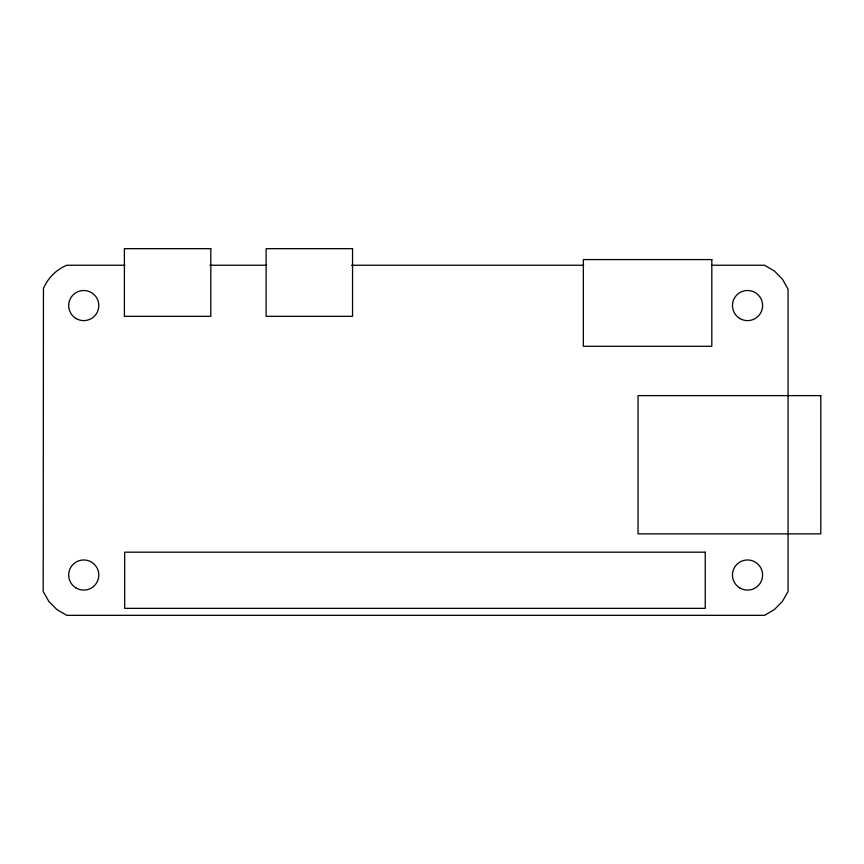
<?xml version="1.0" encoding="UTF-8"?>
<svg xmlns="http://www.w3.org/2000/svg" width="864" height="864" viewBox="0 0 864 864"><rect width="100%" height="100%" fill="white"/><g stroke="black" fill="none" stroke-linecap="round" stroke-linejoin="round"><path stroke-width="1.3" d="M124.902 265.248L66.712 265.248A43.751 43.751 0 0 0 43.438 288.533L43.2 591.494L48.838 601.42L56.862 609.552L66.712 615.33L764.554 615.33L774.403 609.552L782.417 601.42L788.065 591.494L788.065 289.094L782.417 279.169L774.403 271.037L764.554 265.248L711.817 265.248M209.92 265.248L266.598 265.248M351.616 265.248L583.718 265.248M210.816 248.67L124.394 248.67L124.394 316.321L210.816 316.321L210.816 248.67M352.544 248.67L266.112 248.67L266.112 316.321L352.544 316.321L352.544 248.67M711.817 259.578L583.34 259.578L583.34 346.302L711.817 346.302L711.817 259.578M820.8 395.626L638.042 395.626L638.042 533.855L820.8 533.855L820.8 395.626M705.24 552.182L124.686 552.182L124.686 608.353L705.24 608.353L705.24 552.182M739.994 318.6A15.055 15.055 0 0 0 762.588 305.554A15.055 15.055 0 0 0 739.994 292.518A15.055 15.055 0 0 0 739.994 318.6M76.205 318.6A15.055 15.055 0 0 0 98.798 305.554A15.055 15.055 0 0 0 76.205 292.518A15.055 15.055 0 0 0 76.205 318.6M76.205 588.071A15.055 15.055 0 0 0 98.798 575.035A15.055 15.055 0 0 0 76.205 561.989A15.055 15.055 0 0 0 76.205 588.071M739.994 588.071A15.055 15.055 0 0 0 762.588 575.035A15.055 15.055 0 0 0 739.994 561.989A15.055 15.055 0 0 0 739.994 588.071"/></g></svg>
